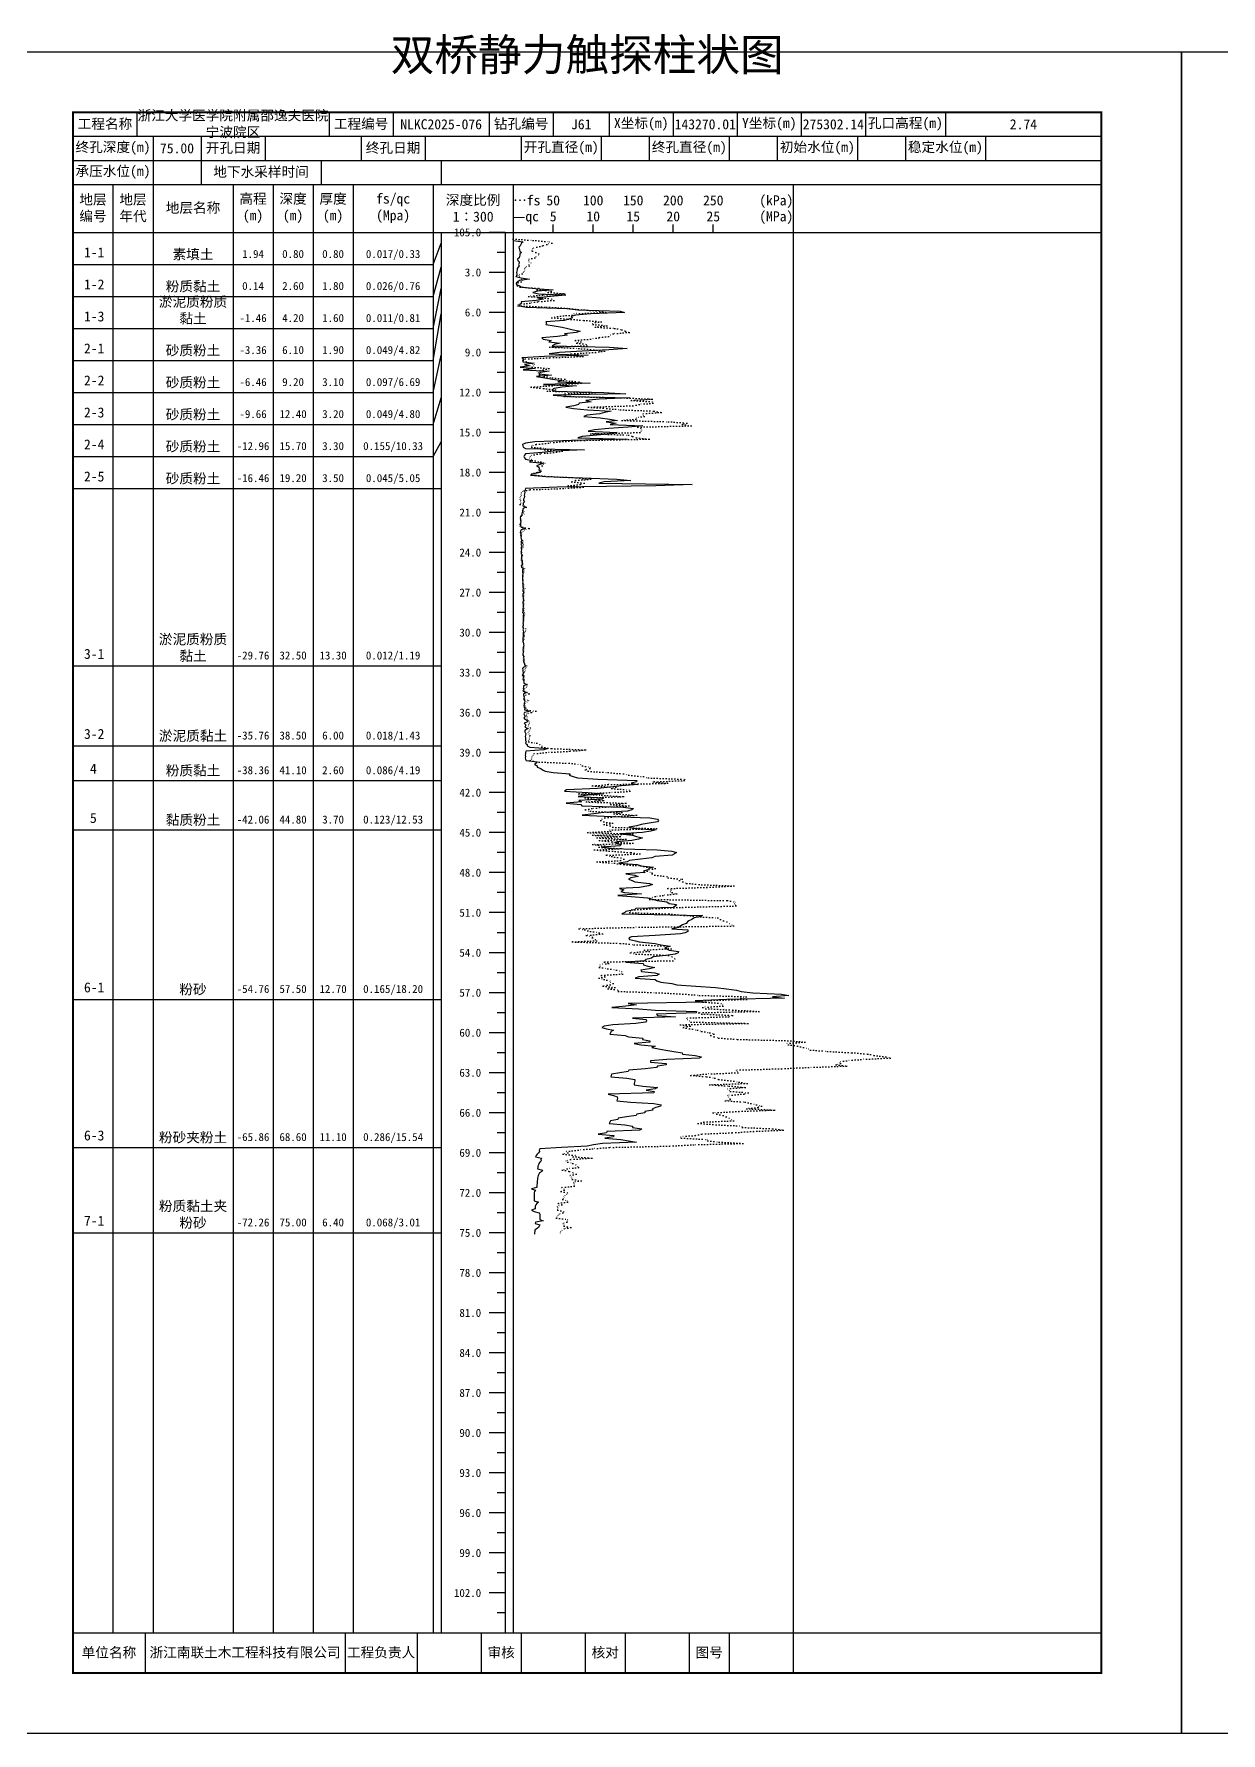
# Model space of a CAD drawing. Extents: x 297 to 65340, y 0 to 425.
# Drawn here: x 18127.3 to 18423.9, y 0 to 424.6 of the extents above; entities that cross this region are included whole.
import ezdxf
from ezdxf.enums import TextEntityAlignment as Align

# ---------------------------------------------------------------- set-up
doc = ezdxf.new("R2010")
doc.units = 0
doc.linetypes.add('DOT', pattern=[6.35, 0, -6.35])
doc.layers.add('FRAME', color=7, linetype='CONTINUOUS')
doc.layers.add('STRATUM', color=7, linetype='CONTINUOUS')
doc.styles.add('ST', font='')
doc.styles.get('ST').set_extended_font_data('SimSun')

msp = doc.modelspace()

# ---------------------------------------------------------------- linework, layer by layer
at = {"layer": 'FRAME', "color": 245, "linetype": 'Continuous'}
for points in [[(18117, 0), (18414, 0), (18414, 420), (18117, 420)], [(18414, 0), (18711, 0), (18711, 420), (18414, 420)]]:
    msp.add_lwpolyline(points, close=True, dxfattribs=at)
at = {"layer": 'FRAME', "linetype": 'Continuous', "const_width": 0.5}
msp.add_lwpolyline([(18137, 15), (18394, 15), (18394, 405), (18137, 405)], close=True, dxfattribs=at)
at = {"layer": 'FRAME', "color": 0, "linetype": 'Continuous'}
for points in [[(18153, 405), (18153, 399)], [(18201, 405), (18201, 399)], [(18217, 405), (18217, 399)], [(18241, 405), (18241, 399)], [(18257, 405), (18257, 399)], [(18271, 405), (18271, 399)], [(18287, 405), (18287, 399)], [(18303, 405), (18303, 399)], [(18319, 405), (18319, 399)], [(18335, 405), (18335, 399)], [(18355, 405), (18355, 399)], [(18394, 405), (18394, 399)], [(18137, 399), (18394, 399)], [(18157, 399), (18157, 393)], [(18169, 399), (18169, 393)], [(18185, 399), (18185, 393)], [(18209, 399), (18209, 393)], [(18225, 399), (18225, 393)], [(18249, 399), (18249, 393)], [(18269, 399), (18269, 393)], [(18281, 399), (18281, 393)], [(18301, 399), (18301, 393)], [(18313, 399), (18313, 393)], [(18333, 399), (18333, 393)], [(18345, 399), (18345, 393)], [(18365, 399), (18365, 393)], [(18394, 399), (18394, 393)], [(18137, 393), (18394, 393)], [(18157, 393), (18157, 387)], [(18169, 393), (18169, 387)], [(18199, 393), (18199, 387)], [(18229, 393), (18229, 387)], [(18137, 387), (18394, 387)], [(18147, 387), (18147, 25)], [(18157, 387), (18157, 25)], [(18177, 387), (18177, 25)], [(18187, 387), (18187, 25)], [(18197, 387), (18197, 25)], [(18207, 387), (18207, 25)], [(18227, 387), (18227, 25)], [(18247, 387), (18247, 25)], [(18317, 387), (18317, 25)], [(18137, 375), (18394, 375)], [(18229, 375), (18229, 25)], [(18245, 375), (18245, 25)], [(18257, 375), (18257, 377)], [(18267, 375), (18267, 377)], [(18277, 375), (18277, 377)], [(18287, 375), (18287, 377)], [(18297, 375), (18297, 377)], [(18137, 25), (18394, 25)], [(18155, 25), (18155, 15)], [(18205, 25), (18205, 15)], [(18223, 25), (18223, 15)], [(18239, 25), (18239, 15)], [(18249, 25), (18249, 15)], [(18265, 25), (18265, 15)], [(18275, 25), (18275, 15)], [(18291, 25), (18291, 15)], [(18301, 25), (18301, 15)], [(18317, 25), (18317, 15)]]:
    msp.add_lwpolyline(points, dxfattribs=at)
at = {"layer": 'STRATUM', "linetype": 'Continuous'}
for points in [[(18245, 375), (18241, 375)], [(18247, 374.33), (18247, 374), (18247, 373.67), (18247, 373.33), (18247, 373), (18249.52, 372.67), (18249.08, 372.33), (18248.9, 372), (18248.72, 371.67), (18248.4, 371.33), (18248.48, 371), (18248.56, 370.67), (18248.66, 370.33), (18249.08, 370), (18248.66, 369.67), (18248.7, 369.33), (18248.54, 369), (18248.46, 368.67), (18248.06, 368.33), (18248.16, 368), (18248.5, 367.67), (18248.46, 367.33), (18248.32, 367), (18248.52, 366.67), (18248.22, 366.33), (18247.96, 366), (18248.02, 365.67), (18247.88, 365.33), (18247.86, 365), (18247.92, 364.67), (18247.94, 364.33), (18247.7, 364), (18249, 363.67), (18251.1, 363.33), (18248.54, 363), (18248.14, 362.67), (18247.76, 362.33), (18247.82, 362), (18248.62, 361.67), (18249.14, 361.33), (18252.56, 361), (18256.98, 360.67), (18253.1, 360.33), (18251.9, 360), (18253.4, 359.67), (18260.16, 359.33), (18256.34, 359), (18253.1, 358.67), (18254.6, 358.33), (18252.76, 358), (18248.96, 357.67), (18249.06, 357.33), (18248.68, 357), (18248.48, 356.67), (18250.32, 356.33), (18260.44, 356), (18263.14, 355.67), (18273.74, 355.33), (18274.78, 355), (18266.4, 354.67), (18262.6, 354.33), (18261.46, 354), (18261.86, 353.67), (18260.88, 353.33), (18259.74, 353), (18255.18, 352.67), (18255.3, 352.33), (18255.12, 352), (18257.24, 351.67), (18259.26, 351.33), (18260.68, 351), (18262.02, 350.67), (18263.76, 350.33), (18262.76, 350), (18259.8, 349.67), (18260.48, 349.33), (18258.04, 349), (18254.14, 348.67), (18254.48, 348.33), (18256.5, 348), (18255.94, 347.67), (18258.72, 347.33), (18257.3, 347), (18256.78, 346.67), (18271.1, 346.33), (18275.46, 346), (18270.9, 345.67), (18264.2, 345.33), (18258.56, 345), (18256, 344.67), (18265.72, 344.33), (18254.84, 344), (18249.16, 343.67), (18249.72, 343.33), (18249.32, 343), (18249.38, 342.67), (18252.26, 342.33), (18249.84, 342), (18251.26, 341.67), (18248.78, 341.33), (18252.48, 341), (18249.46, 340.67), (18256, 340.33), (18253.86, 340), (18253.44, 339.67), (18256.54, 339.33), (18252.86, 339), (18254.94, 338.67), (18256.84, 338.33), (18259.08, 338), (18258.2, 337.67), (18266.24, 337.33), (18254.58, 337), (18262.86, 336.67), (18259.14, 336.33), (18257.28, 336), (18256.64, 335.67), (18257.42, 335.33), (18269.64, 335), (18275.14, 334.67), (18257.02, 334.33), (18261.1, 334), (18276.16, 333.67), (18268.48, 333.33), (18265.14, 333), (18266.5, 332.67), (18263.52, 332.33), (18263.36, 332), (18262.14, 331.67), (18260.12, 331.33), (18262.08, 331), (18265.54, 330.67), (18271.48, 330.33), (18269.82, 330), (18268.68, 329.67), (18265.4, 329.33), (18264.62, 329), (18268.76, 328.67), (18271.12, 328.33), (18273.04, 328), (18270.2, 327.67), (18272.74, 327.33), (18271.26, 327), (18279.4, 326.67), (18275.7, 326.33), (18270.88, 326), (18267.32, 325.67), (18265.76, 325.33), (18273, 325), (18271.68, 324.67), (18267.88, 324.33), (18264.28, 324), (18263.18, 323.67), (18275.52, 323.33), (18261.6, 323), (18252.38, 322.67), (18250.08, 322.33), (18249.36, 322), (18249.42, 321.67), (18249.5, 321.33), (18250.1, 321), (18264.8, 320.67), (18257.04, 320.33), (18254.28, 320), (18250.1, 319.67), (18249.84, 319.33), (18249.68, 319), (18249.8, 318.67), (18250.04, 318.33), (18251.7, 318), (18251.12, 317.67), (18254.56, 317.33), (18253.7, 317), (18252.86, 316.67), (18253.4, 316.33), (18253.5, 316), (18253.44, 315.67), (18253.64, 315.33), (18253.78, 315), (18252.04, 314.67), (18251.34, 314.33), (18255.12, 314), (18264.36, 313.67), (18272.94, 313.33), (18276.42, 313), (18269.72, 312.67), (18268.38, 312.33), (18291.7, 312), (18282.64, 311.67), (18258, 311.33), (18250.12, 311), (18250, 310.67), (18249.82, 310.33), (18249.9, 310), (18249.82, 309.67), (18249.74, 309.33), (18249.8, 309), (18249.74, 308.67), (18249.58, 308.33), (18249.58, 308), (18249.8, 307.67), (18249.5, 307.33), (18249.48, 307), (18249.4, 306.67), (18250.18, 306.33), (18249.5, 306), (18249.42, 305.67), (18249.32, 305.33), (18249.24, 305), (18249.16, 304.67), (18249.2, 304.33), (18248.86, 304), (18248.78, 303.67), (18248.84, 303.33), (18248.8, 303), (18248.9, 302.67), (18248.86, 302.33), (18248.84, 302), (18248.86, 301.67), (18248.98, 301.33), (18250.06, 301), (18248.98, 300.67), (18248.82, 300.33), (18248.74, 300), (18248.88, 299.67), (18248.86, 299.33), (18248.96, 299), (18248.9, 298.67), (18249.1, 298.33), (18249.16, 298), (18248.9, 297.67), (18249.44, 297.33), (18248.94, 297), (18249.24, 296.67), (18248.96, 296.33), (18248.98, 296), (18249.04, 295.67), (18248.96, 295.33), (18249.1, 295), (18249.02, 294.67), (18249.3, 294.33), (18249.12, 294), (18249.06, 293.67), (18249.04, 293.33), (18249.24, 293), (18249.22, 292.67), (18249.24, 292.33), (18249.24, 292), (18249.02, 291.67), (18249.08, 291.33), (18249.6, 291), (18249.34, 290.67), (18249.32, 290.33), (18249.36, 290), (18249.4, 289.67), (18249.34, 289.33), (18249.3, 289), (18249.3, 288.67), (18249.3, 288.33), (18249.36, 288), (18249.4, 287.67), (18249.36, 287.33), (18249.44, 287), (18249.42, 286.67), (18249.38, 286.33), (18249.48, 286), (18249.44, 285.67), (18249.42, 285.33), (18249.7, 285), (18249.4, 284.67), (18249.42, 284.33), (18249.42, 284), (18249.46, 283.67), (18249.48, 283.33), (18249.54, 283), (18249.44, 282.67), (18249.42, 282.33), (18249.48, 282), (18249.5, 281.67), (18249.48, 281.33), (18249.42, 281), (18249.42, 280.67), (18249.42, 280.33), (18249.32, 280), (18249.66, 279.67), (18249.5, 279.33), (18249.52, 279), (18249.48, 278.67), (18249.52, 278.33), (18249.46, 278), (18249.46, 277.67), (18249.42, 277.33), (18249.5, 277), (18249.48, 276.67), (18249.34, 276.33), (18249.54, 276), (18249.44, 275.67), (18249.54, 275.33), (18249.5, 275), (18249.5, 274.67), (18249.5, 274.33), (18249.46, 274), (18249.44, 273.67), (18249.44, 273.33), (18249.42, 273), (18249.42, 272.67), (18249.54, 272.33), (18249.54, 272), (18249.64, 271.67), (18249.52, 271.33), (18249.5, 271), (18249.42, 270.67), (18249.5, 270.33), (18249.46, 270), (18249.44, 269.67), (18249.44, 269.33), (18249.66, 269), (18249.62, 268.67), (18249.7, 268.33), (18249.64, 268), (18249.62, 267.67), (18249.72, 267.33), (18249.84, 267), (18250.26, 266.67), (18249.7, 266.33), (18249.34, 266), (18249.4, 265.67), (18249.44, 265.33), (18249.46, 265), (18249.52, 264.67), (18249.22, 264.33), (18249.7, 264), (18249.5, 263.67), (18249.38, 263.33), (18249.54, 263), (18249.68, 262.67), (18249.68, 262.33), (18250.5, 262), (18249.58, 261.67), (18249.6, 261.33), (18249.5, 261), (18249.58, 260.67), (18249.42, 260.33), (18250.52, 260), (18249.54, 259.67), (18249.54, 259.33), (18249.68, 259), (18249.72, 258.67), (18249.6, 258.33), (18249.8, 258), (18249.9, 257.67), (18249.72, 257.33), (18249.72, 257), (18249.64, 256.67), (18249.76, 256.33), (18249.88, 256), (18249.86, 255.67), (18251.3, 255.33), (18249.84, 255), (18249.7, 254.67), (18249.82, 254.33), (18250.02, 254), (18249.7, 253.67), (18249.9, 253.33), (18250.48, 253), (18250.54, 252.67), (18249.72, 252.33), (18250.04, 252), (18250.06, 251.67), (18249.92, 251.33), (18250.72, 251), (18250.12, 250.67), (18249.86, 250.33), (18249.96, 250), (18250.18, 249.67), (18250.06, 249.33), (18249.98, 249), (18250.06, 248.67), (18250.06, 248.33), (18250.04, 248), (18250.22, 247.67), (18250.04, 247.33), (18250.5, 247), (18250.46, 246.67), (18251.16, 246.33), (18255.7, 246), (18254.66, 245.67), (18250.14, 245.33), (18250.1, 245), (18250.1, 244.67), (18249.96, 244.33), (18250.04, 244), (18250, 243.67), (18250.06, 243.33), (18250.22, 243), (18253, 242.67), (18252.82, 242.33), (18252.36, 242), (18252.98, 241.67), (18253, 241.33), (18253.88, 241), (18254.34, 240.67), (18254.98, 240.33), (18256.98, 240), (18261.22, 239.67), (18260.96, 239.33), (18261.96, 239), (18263.04, 238.67), (18268.16, 238.33), (18277.92, 238), (18277.84, 237.67), (18276.48, 237.33), (18278.12, 237), (18274.08, 236.67), (18271.36, 236.33), (18268.06, 236), (18260.32, 235.67), (18259.86, 235.33), (18265.62, 235), (18269.58, 234.67), (18265.66, 234.33), (18263.26, 234), (18269.62, 233.67), (18269.26, 233.33), (18263.44, 233), (18264.08, 232.67), (18260.26, 232.33), (18263.94, 232), (18264.12, 231.67), (18274.5, 231.33), (18277.06, 231), (18276.66, 230.67), (18275.58, 230.33), (18269.68, 230), (18267.14, 229.67), (18264.22, 229.33), (18271.56, 229), (18281.14, 228.67), (18283.1, 228.33), (18283.3, 228), (18283.1, 227.67), (18280.96, 227.33), (18279, 227), (18277.9, 226.67), (18275.94, 226.33), (18277.58, 226), (18282.76, 225.67), (18281.42, 225.33), (18279.3, 225), (18273.7, 224.67), (18276.82, 224.33), (18277.8, 224), (18279.3, 223.67), (18278.3, 223.33), (18276.64, 223), (18272.94, 222.67), (18272.64, 222.33), (18273.94, 222), (18273.76, 221.67), (18269.16, 221.33), (18271.8, 221), (18282.96, 220.67), (18286.68, 220.33), (18287.8, 220), (18287.28, 219.67), (18286.7, 219.33), (18282.52, 219), (18281.68, 218.67), (18278.82, 218.33), (18276.06, 218), (18275.52, 217.67), (18273.44, 217.33), (18277.96, 217), (18278.98, 216.67), (18281.96, 216.33), (18280.98, 216), (18280.68, 215.67), (18279.6, 215.33), (18279.96, 215), (18275.18, 214.67), (18277.36, 214.33), (18278.22, 214), (18276.36, 213.67), (18275.8, 213.33), (18276.72, 213), (18277.36, 212.67), (18281.06, 212.33), (18281.78, 212), (18280.78, 211.67), (18278.56, 211.33), (18273.58, 211), (18274.62, 210.67), (18273.88, 210.33), (18274.84, 210), (18279.04, 209.67), (18273.12, 209.33), (18276.52, 209), (18280.54, 208.67), (18282.16, 208.33), (18282.98, 208), (18285.38, 207.67), (18286, 207.33), (18287.8, 207), (18287.52, 206.67), (18287.02, 206.33), (18277.66, 206), (18277.28, 205.67), (18275.14, 205.33), (18274.92, 205), (18274.18, 204.67), (18294.28, 204.33), (18293.44, 204), (18292.22, 203.67), (18291.64, 203.33), (18290.9, 203), (18290.56, 202.67), (18290.22, 202.33), (18289.3, 202), (18288.86, 201.67), (18288.32, 201.33), (18286.68, 201), (18290.68, 200.67), (18290.68, 200.33), (18289.94, 200), (18288.84, 199.67), (18282.52, 199.33), (18276.6, 199), (18275.92, 198.67), (18276.1, 198.33), (18277.56, 198), (18278.5, 197.67), (18282.46, 197.33), (18283.92, 197), (18286.26, 196.67), (18285.12, 196.33), (18285.34, 196), (18286, 195.67), (18288.28, 195.33), (18288.24, 195), (18287.48, 194.67), (18285.14, 194.33), (18281.94, 194), (18281.58, 193.67), (18280.12, 193.33), (18279.78, 193), (18275.12, 192.67), (18279.52, 192.33), (18279.58, 192), (18280.62, 191.67), (18282.42, 191.33), (18281.08, 191), (18278.88, 190.67), (18279.06, 190.33), (18282.36, 190), (18283.44, 189.67), (18282.9, 189.33), (18278.42, 189), (18277.48, 188.67), (18282.5, 188.33), (18282.9, 188), (18283.92, 187.67), (18286.68, 187.33), (18287.92, 187), (18292.68, 186.67), (18297.58, 186.33), (18300.34, 186), (18302.84, 185.67), (18303.94, 185.33), (18306.88, 185), (18314.08, 184.67), (18315.92, 184.33), (18311.8, 184), (18314.8, 183.67), (18300.4, 183.33), (18292.48, 183), (18294.98, 182.67), (18275.74, 182.33), (18277.82, 182), (18275.18, 181.67), (18271.66, 181.33), (18278.44, 181), (18282.44, 180.67), (18292.82, 180.33), (18292.7, 180), (18282.84, 179.67), (18283.08, 179.33), (18287.52, 179), (18276.84, 178.67), (18280.24, 178.33), (18280.28, 178), (18280.04, 177.67), (18277.66, 177.33), (18271.9, 177), (18269.7, 176.67), (18269.18, 176.33), (18270.34, 176), (18272.06, 175.67), (18271.52, 175.33), (18271.34, 175), (18271.14, 174.67), (18274.98, 174.33), (18275.84, 174), (18279.4, 173.67), (18279.28, 173.33), (18281.18, 173), (18281.18, 172.67), (18277.22, 172.33), (18278.9, 172), (18282.44, 171.67), (18281.68, 171.33), (18283.34, 171), (18285.18, 170.67), (18287.16, 170.33), (18289.22, 170), (18289.32, 169.67), (18292.44, 169.33), (18294.02, 169), (18293.52, 168.67), (18285.4, 168.33), (18281.34, 168), (18281.3, 167.67), (18285.24, 167.33), (18285.24, 167), (18283.1, 166.67), (18282.8, 166.33), (18280.02, 166), (18275.88, 165.67), (18275.72, 165.33), (18273.68, 165), (18271.56, 164.67), (18271.52, 164.33), (18271.4, 164), (18275.42, 163.67), (18277.42, 163.33), (18277.36, 163), (18277.32, 162.67), (18277.24, 162.33), (18277.22, 162), (18279.4, 161.67), (18283.04, 161.33), (18282.46, 161), (18280.24, 160.67), (18282.26, 160.33), (18282.16, 160), (18270.74, 159.67), (18272.06, 159.33), (18273, 159), (18273.08, 158.67), (18272.98, 158.33), (18272.88, 158), (18276.32, 157.67), (18282.12, 157.33), (18283.94, 157), (18283.84, 156.67), (18282.68, 156.33), (18281.84, 156), (18281.92, 155.67), (18279.92, 155.33), (18279.9, 155), (18277.92, 154.67), (18277.74, 154.33), (18275.34, 154), (18273.22, 153.67), (18273.16, 153.33), (18271.28, 153), (18271.16, 152.67), (18271, 152.33), (18274.88, 152), (18276.84, 151.67), (18276.82, 151.33), (18279.14, 151), (18278.64, 150.67), (18270.44, 150.33), (18270.3, 150), (18268.22, 149.67), (18272.14, 149.33), (18272.1, 149), (18269.94, 148.67), (18273.94, 148.33), (18275.84, 148), (18277.8, 147.67), (18269.36, 147.33), (18267.04, 147), (18265.48, 146.67), (18259.06, 146.33), (18253.62, 146), (18253.52, 145.67), (18253.54, 145.33), (18253.32, 145), (18252.96, 144.67), (18252.76, 144.33), (18252.54, 144), (18254.1, 143.67), (18253.9, 143.33), (18253.96, 143), (18253.64, 142.67), (18253.44, 142.33), (18253.3, 142), (18253.2, 141.67), (18253.12, 141.33), (18253.06, 141), (18254.3, 140.67), (18254.14, 140.33), (18253.54, 140), (18253.38, 139.67), (18253.26, 139.33), (18253.16, 139), (18253.1, 138.67), (18253.06, 138.33), (18253.02, 138), (18253, 137.67), (18252.96, 137.33), (18252.94, 137), (18252.94, 136.67), (18252.92, 136.33), (18251.56, 136), (18252.58, 135.67), (18252.3, 135.33), (18252.26, 135), (18252.26, 134.67), (18252.26, 134.33), (18252.26, 134), (18252.26, 133.67), (18252.26, 133.33), (18252.26, 133), (18253.34, 132.67), (18252.88, 132.33), (18252.62, 132), (18252.52, 131.67), (18252.48, 131.33), (18252.46, 131), (18251.54, 130.67), (18252.24, 130.33), (18253.48, 130), (18253.7, 129.67), (18253.66, 129.33), (18253.64, 129), (18253.62, 128.67), (18253.62, 128.33), (18254.48, 128), (18252.6, 127.67), (18252.46, 127.33), (18253.68, 127), (18253.48, 126.67), (18253.36, 126.33), (18252.82, 126), (18252.42, 125.67), (18252.4, 125.33), (18252.36, 125), (18252.36, 124.67)], [(18227, 367), (18229, 372.33)], [(18245, 370), (18243, 370)], [(18137, 367), (18147, 367)], [(18147, 367), (18157, 367)], [(18157, 367), (18177, 367)], [(18177, 367), (18187, 367)], [(18187, 367), (18197, 367)], [(18197, 367), (18207, 367)], [(18207, 367), (18227, 367)], [(18227, 359), (18229, 366.33)], [(18227, 351), (18229, 361)], [(18245, 365), (18241, 365)], [(18137, 359), (18147, 359)], [(18147, 359), (18157, 359)], [(18157, 359), (18177, 359)], [(18177, 359), (18187, 359)], [(18187, 359), (18197, 359)], [(18197, 359), (18207, 359)], [(18207, 359), (18227, 359)], [(18245, 360), (18243, 360)], [(18227, 343), (18229, 354.67)], [(18245, 355), (18241, 355)], [(18137, 351), (18147, 351)], [(18147, 351), (18157, 351)], [(18157, 351), (18177, 351)], [(18177, 351), (18187, 351)], [(18187, 351), (18197, 351)], [(18197, 351), (18207, 351)], [(18207, 351), (18227, 351)], [(18245, 350), (18243, 350)], [(18227, 335), (18229, 344.33)], [(18245, 345), (18241, 345)], [(18137, 343), (18147, 343)], [(18147, 343), (18157, 343)], [(18157, 343), (18177, 343)], [(18177, 343), (18187, 343)], [(18187, 343), (18197, 343)], [(18197, 343), (18207, 343)], [(18207, 343), (18227, 343)], [(18245, 340), (18243, 340)], [(18137, 335), (18147, 335)], [(18147, 335), (18157, 335)], [(18157, 335), (18177, 335)], [(18177, 335), (18187, 335)], [(18187, 335), (18197, 335)], [(18197, 335), (18207, 335)], [(18207, 335), (18227, 335)], [(18227, 327), (18229, 333.67)], [(18245, 335), (18241, 335)], [(18137, 327), (18147, 327)], [(18147, 327), (18157, 327)], [(18157, 327), (18177, 327)], [(18177, 327), (18187, 327)], [(18187, 327), (18197, 327)], [(18197, 327), (18207, 327)], [(18207, 327), (18227, 327)], [(18245, 330), (18243, 330)], [(18245, 325), (18241, 325)], [(18137, 319), (18147, 319)], [(18147, 319), (18157, 319)], [(18157, 319), (18177, 319)], [(18177, 319), (18187, 319)], [(18187, 319), (18197, 319)], [(18197, 319), (18207, 319)], [(18207, 319), (18227, 319)], [(18227, 319), (18229, 322.67)], [(18245, 320), (18243, 320)], [(18245, 315), (18241, 315)], [(18137, 311), (18147, 311)], [(18147, 311), (18157, 311)], [(18157, 311), (18177, 311)], [(18177, 311), (18187, 311)], [(18187, 311), (18197, 311)], [(18197, 311), (18207, 311)], [(18207, 311), (18227, 311)], [(18227, 311), (18229, 311)], [(18245, 310), (18243, 310)], [(18245, 305), (18241, 305)], [(18245, 300), (18243, 300)], [(18245, 295), (18241, 295)], [(18245, 290), (18243, 290)], [(18245, 285), (18241, 285)], [(18245, 280), (18243, 280)], [(18245, 275), (18241, 275)], [(18245, 270), (18243, 270)], [(18137, 266.67), (18147, 266.67)], [(18147, 266.67), (18157, 266.67)], [(18157, 266.67), (18177, 266.67)], [(18177, 266.67), (18187, 266.67)], [(18187, 266.67), (18197, 266.67)], [(18197, 266.67), (18207, 266.67)], [(18207, 266.67), (18227, 266.67)], [(18227, 266.67), (18229, 266.67)], [(18245, 265), (18241, 265)], [(18245, 260), (18243, 260)], [(18245, 255), (18241, 255)], [(18137, 246.67), (18147, 246.67)], [(18147, 246.67), (18157, 246.67)], [(18157, 246.67), (18177, 246.67)], [(18177, 246.67), (18187, 246.67)], [(18187, 246.67), (18197, 246.67)], [(18197, 246.67), (18207, 246.67)], [(18207, 246.67), (18227, 246.67)], [(18227, 246.67), (18229, 246.67)], [(18245, 250), (18243, 250)], [(18245, 245), (18241, 245)], [(18137, 238), (18147, 238)], [(18147, 238), (18157, 238)], [(18157, 238), (18177, 238)], [(18177, 238), (18187, 238)], [(18187, 238), (18197, 238)], [(18197, 238), (18207, 238)], [(18207, 238), (18227, 238)], [(18227, 238), (18229, 238)], [(18245, 240), (18243, 240)], [(18245, 235), (18241, 235)], [(18245, 230), (18243, 230)], [(18137, 225.67), (18147, 225.67)], [(18147, 225.67), (18157, 225.67)], [(18157, 225.67), (18177, 225.67)], [(18177, 225.67), (18187, 225.67)], [(18187, 225.67), (18197, 225.67)], [(18197, 225.67), (18207, 225.67)], [(18207, 225.67), (18227, 225.67)], [(18227, 225.67), (18229, 225.67)], [(18245, 225), (18241, 225)], [(18245, 220), (18243, 220)], [(18245, 215), (18241, 215)], [(18245, 210), (18243, 210)], [(18245, 205), (18241, 205)], [(18245, 200), (18243, 200)], [(18245, 195), (18241, 195)], [(18245, 190), (18243, 190)], [(18137, 183.33), (18147, 183.33)], [(18147, 183.33), (18157, 183.33)], [(18157, 183.33), (18177, 183.33)], [(18177, 183.33), (18187, 183.33)], [(18187, 183.33), (18197, 183.33)], [(18197, 183.33), (18207, 183.33)], [(18207, 183.33), (18227, 183.33)], [(18227, 183.33), (18229, 183.33)], [(18245, 185), (18241, 185)], [(18245, 180), (18243, 180)], [(18245, 175), (18241, 175)], [(18245, 170), (18243, 170)], [(18245, 165), (18241, 165)], [(18245, 160), (18243, 160)], [(18245, 155), (18241, 155)], [(18245, 150), (18243, 150)], [(18137, 146.33), (18147, 146.33)], [(18147, 146.33), (18157, 146.33)], [(18157, 146.33), (18177, 146.33)], [(18177, 146.33), (18187, 146.33)], [(18187, 146.33), (18197, 146.33)], [(18197, 146.33), (18207, 146.33)], [(18207, 146.33), (18227, 146.33)], [(18227, 146.33), (18229, 146.33)], [(18245, 145), (18241, 145)], [(18245, 140), (18243, 140)], [(18245, 135), (18241, 135)], [(18245, 130), (18243, 130)], [(18137, 125), (18147, 125)], [(18147, 125), (18157, 125)], [(18157, 125), (18177, 125)], [(18177, 125), (18187, 125)], [(18187, 125), (18197, 125)], [(18197, 125), (18207, 125)], [(18207, 125), (18227, 125)], [(18227, 125), (18229, 125)], [(18245, 125), (18241, 125)], [(18245, 120), (18243, 120)], [(18245, 115), (18241, 115)], [(18245, 110), (18243, 110)], [(18245, 105), (18241, 105)], [(18245, 100), (18243, 100)], [(18245, 95), (18241, 95)], [(18245, 90), (18243, 90)], [(18245, 85), (18241, 85)], [(18245, 80), (18243, 80)], [(18245, 75), (18241, 75)], [(18245, 70), (18243, 70)], [(18245, 65), (18241, 65)], [(18245, 60), (18243, 60)], [(18245, 55), (18241, 55)], [(18245, 50), (18243, 50)], [(18245, 45), (18241, 45)], [(18245, 40), (18243, 40)], [(18245, 35), (18241, 35)], [(18245, 30), (18243, 30)]]:
    msp.add_lwpolyline(points, dxfattribs=at)
at = {"layer": 'STRATUM', "linetype": 'DOT', "ltscale": 0.1}
msp.add_lwpolyline([(18247, 374.33), (18247, 374), (18247, 373.67), (18247, 373.33), (18251.96, 373), (18255.98, 372.67), (18256.62, 372.33), (18255.4, 372), (18254.34, 371.67), (18252.88, 371.33), (18251.86, 371), (18251.66, 370.67), (18251.86, 370.33), (18252.64, 370), (18253.4, 369.67), (18253.3, 369.33), (18252.72, 369), (18252.4, 368.67), (18250.9, 368.33), (18250.8, 368), (18250.94, 367.67), (18251.46, 367.33), (18250.92, 367), (18251, 366.67), (18250.06, 366.33), (18249.82, 366), (18249.84, 365.67), (18249.68, 365.33), (18249.52, 365), (18249.28, 364.67), (18248.44, 364.33), (18248.5, 364), (18248.96, 363.67), (18248.98, 363.33), (18249.36, 363), (18248.96, 362.67), (18248.2, 362.33), (18247.78, 362), (18248.04, 361.67), (18248.72, 361.33), (18253.52, 361), (18252.98, 360.67), (18256.52, 360.33), (18255.78, 360), (18259.86, 359.67), (18254.34, 359.33), (18250.9, 359), (18254.28, 358.67), (18256.7, 358.33), (18257.12, 358), (18253.06, 357.67), (18251.18, 357.33), (18248.26, 357), (18248.24, 356.67), (18255.34, 356.33), (18261.08, 356), (18264.04, 355.67), (18268.56, 355.33), (18270.18, 355), (18262.26, 354.67), (18261.74, 354.33), (18258.06, 354), (18256.7, 353.67), (18260.76, 353.33), (18264.7, 353), (18269.02, 352.67), (18266.8, 352.33), (18266.96, 352), (18270.4, 351.67), (18267.54, 351.33), (18272.38, 351), (18274.12, 350.67), (18275.04, 350.33), (18275.98, 350), (18271.98, 349.67), (18271.32, 349.33), (18270.8, 349), (18268.44, 348.67), (18266.28, 348.33), (18262.58, 348), (18263.9, 347.67), (18262.92, 347.33), (18265.28, 347), (18265.4, 346.67), (18256.18, 346.33), (18263.38, 346), (18267.18, 345.67), (18269.82, 345.33), (18267.54, 345), (18261.22, 344.67), (18261.82, 344.33), (18264.44, 344), (18256.04, 343.67), (18250.04, 343.33), (18249.52, 343), (18250.24, 342.67), (18251.02, 342.33), (18252.28, 342), (18252.14, 341.67), (18251.74, 341.33), (18255.94, 341), (18254.48, 340.67), (18253.52, 340.33), (18253.3, 340), (18253.12, 339.67), (18253.56, 339.33), (18254.74, 339), (18256.84, 338.67), (18259.92, 338.33), (18258.84, 338), (18263.48, 337.67), (18263.92, 337.33), (18259.5, 337), (18256.74, 336.67), (18251.46, 336.33), (18254.62, 336), (18257.6, 335.67), (18255.54, 335.33), (18267.48, 335), (18259.76, 334.67), (18260.16, 334.33), (18259.84, 334), (18274.04, 333.67), (18281.76, 333.33), (18276.54, 333), (18281.74, 332.67), (18281.92, 332.33), (18278.46, 332), (18276.88, 331.67), (18265.8, 331.33), (18270.4, 331), (18273.8, 330.67), (18282.26, 330.33), (18284, 330), (18279.3, 329.67), (18279.52, 329.33), (18279.74, 329), (18277.9, 328.67), (18277.66, 328.33), (18274.22, 328), (18285.8, 327.67), (18290.4, 327.33), (18289.32, 327), (18291.48, 326.67), (18278.12, 326.33), (18278.94, 326), (18279.08, 325.67), (18278.96, 325.33), (18278.62, 325), (18266.44, 324.67), (18275.82, 324.33), (18276.92, 324), (18277.82, 323.67), (18280.96, 323.33), (18263.84, 323), (18258.64, 322.67), (18255.8, 322.33), (18252.68, 322), (18251.6, 321.67), (18251.64, 321.33), (18255.16, 321), (18254.94, 320.67), (18259.28, 320.33), (18257.08, 320), (18253.72, 319.67), (18251.54, 319.33), (18251.26, 319), (18251.08, 318.67), (18251.58, 318.33), (18251.74, 318), (18253.88, 317.67), (18255, 317.33), (18254.52, 317), (18254.22, 316.67), (18253.24, 316.33), (18253.5, 316), (18253.82, 315.67), (18253.94, 315.33), (18252.94, 315), (18251.66, 314.67), (18252.66, 314.33), (18255.86, 314), (18262.94, 313.67), (18266.32, 313.33), (18262.54, 313), (18261.68, 312.67), (18264.76, 312.33), (18263.72, 312), (18260.7, 311.67), (18264.48, 311.33), (18259.5, 311), (18251.04, 310.67), (18249.44, 310.33), (18249.04, 310), (18248.92, 309.67), (18249.06, 309.33), (18248.92, 309), (18248.72, 308.67), (18248.66, 308.33), (18248.82, 308), (18248.88, 307.67), (18248.82, 307.33), (18248.76, 307), (18249.76, 306.67), (18250.24, 306.33), (18249.46, 306), (18249.24, 305.67), (18249.76, 305.33), (18249.5, 305), (18249.76, 304.67), (18249.34, 304.33), (18249, 304), (18248.9, 303.67), (18248.78, 303.33), (18248.9, 303), (18248.82, 302.67), (18248.76, 302.33), (18248.62, 302), (18248.7, 301.67), (18249.3, 301.33), (18250.96, 301), (18249.82, 300.67), (18249.52, 300.33), (18249.04, 300), (18249.14, 299.67), (18248.98, 299.33), (18248.96, 299), (18248.9, 298.67), (18248.98, 298.33), (18249.46, 298), (18249.3, 297.67), (18249.3, 297.33), (18249.54, 297), (18249.52, 296.67), (18249.44, 296.33), (18249.22, 296), (18249.04, 295.67), (18248.92, 295.33), (18248.94, 295), (18249, 294.67), (18249.06, 294.33), (18249.12, 294), (18249, 293.67), (18248.98, 293.33), (18248.98, 293), (18249.04, 292.67), (18249.36, 292.33), (18249.34, 292), (18249.3, 291.67), (18249.4, 291.33), (18249.86, 291), (18249.68, 290.67), (18249.6, 290.33), (18249.58, 290), (18249.5, 289.67), (18249.42, 289.33), (18249.38, 289), (18249.36, 288.67), (18249.4, 288.33), (18249.42, 288), (18249.42, 287.67), (18249.5, 287.33), (18249.6, 287), (18249.58, 286.67), (18249.6, 286.33), (18249.94, 286), (18249.74, 285.67), (18249.62, 285.33), (18249.62, 285), (18249.56, 284.67), (18249.6, 284.33), (18249.6, 284), (18249.58, 283.67), (18249.58, 283.33), (18249.66, 283), (18249.62, 282.67), (18249.54, 282.33), (18249.54, 282), (18249.62, 281.67), (18249.62, 281.33), (18249.66, 281), (18249.72, 280.67), (18249.6, 280.33), (18249.74, 280), (18249.84, 279.67), (18249.74, 279.33), (18249.66, 279), (18249.64, 278.67), (18249.58, 278.33), (18249.54, 278), (18249.58, 277.67), (18249.46, 277.33), (18249.5, 277), (18249.42, 276.67), (18249.48, 276.33), (18250.06, 276), (18250.1, 275.67), (18250.08, 275.33), (18249.88, 275), (18249.76, 274.67), (18249.74, 274.33), (18249.76, 274), (18249.66, 273.67), (18249.7, 273.33), (18249.46, 273), (18249.46, 272.67), (18249.58, 272.33), (18249.62, 272), (18249.66, 271.67), (18249.58, 271.33), (18249.54, 271), (18249.54, 270.67), (18249.56, 270.33), (18249.5, 270), (18249.54, 269.67), (18249.52, 269.33), (18249.58, 269), (18249.52, 268.67), (18249.58, 268.33), (18249.46, 268), (18249.74, 267.67), (18249.82, 267.33), (18249.86, 267), (18250.44, 266.67), (18250.2, 266.33), (18250.06, 266), (18249.96, 265.67), (18249.84, 265.33), (18249.84, 265), (18249.5, 264.67), (18249.7, 264.33), (18249.66, 264), (18249.66, 263.67), (18249.72, 263.33), (18249.76, 263), (18249.7, 262.67), (18249.76, 262.33), (18250.22, 262), (18250.42, 261.67), (18250.32, 261.33), (18249.84, 261), (18249.72, 260.67), (18249.82, 260.33), (18250.02, 260), (18250.96, 259.67), (18250.02, 259.33), (18249.78, 259), (18249.7, 258.67), (18249.84, 258.33), (18250.94, 258), (18250.46, 257.67), (18250, 257.33), (18249.78, 257), (18249.96, 256.67), (18250.08, 256.33), (18250.16, 256), (18250.52, 255.67), (18252.66, 255.33), (18251.5, 255), (18250.32, 254.67), (18250.28, 254.33), (18250.42, 254), (18250.44, 253.67), (18250.46, 253.33), (18250.86, 253), (18250.96, 252.67), (18251.08, 252.33), (18250.86, 252), (18250.74, 251.67), (18251.26, 251.33), (18251.32, 251), (18251.1, 250.67), (18251.02, 250.33), (18250.66, 250), (18250.92, 249.67), (18251.14, 249.33), (18251.12, 249), (18251.02, 248.67), (18251.04, 248.33), (18250.86, 248), (18250.9, 247.67), (18252.88, 247.33), (18253.62, 247), (18254.16, 246.67), (18254.18, 246.33), (18256.7, 246), (18265.06, 245.67), (18261.1, 245.33), (18255.26, 245), (18252.14, 244.67), (18251.96, 244.33), (18251.72, 244), (18251.6, 243.67), (18251.54, 243.33), (18251.28, 243), (18252.76, 242.67), (18260.98, 242.33), (18263.84, 242), (18264.34, 241.67), (18266.24, 241.33), (18266.12, 241), (18265.08, 240.67), (18265.74, 240.33), (18270.76, 240), (18274.6, 239.67), (18275.92, 239.33), (18279.58, 239), (18280.8, 238.67), (18289.9, 238.33), (18289.76, 238), (18282.08, 237.67), (18285.56, 237.33), (18270.68, 237), (18266.86, 236.67), (18272.66, 236.33), (18271.66, 236), (18275.96, 235.67), (18276.14, 235.33), (18271.04, 235), (18263.38, 234.67), (18269.14, 234.33), (18274.58, 234), (18265, 233.67), (18267.02, 233.33), (18269.58, 233), (18265.34, 232.67), (18275.12, 232.33), (18271.38, 232), (18275.94, 231.67), (18269.3, 231.33), (18266.64, 231), (18265.08, 230.67), (18266.28, 230.33), (18274.16, 230), (18272.26, 229.67), (18277.82, 229.33), (18272.2, 229), (18269.94, 228.67), (18269.18, 228.33), (18268.92, 228), (18269.66, 227.67), (18271.84, 227.33), (18269.72, 227), (18271.22, 226.67), (18271.9, 226.33), (18282.84, 226), (18271.08, 225.67), (18271.36, 225.33), (18265.62, 225), (18276.94, 224.67), (18266.88, 224.33), (18273.7, 224), (18268.02, 223.67), (18275.14, 223.33), (18268.6, 223), (18271.78, 222.67), (18276.94, 222.33), (18266.9, 222), (18269.82, 221.67), (18268.5, 221.33), (18273.94, 221), (18267.36, 220.67), (18271.78, 220.33), (18276.52, 220), (18278.62, 219.67), (18270.32, 219.33), (18271.62, 219), (18274.06, 218.67), (18274.68, 218.33), (18273.84, 218), (18268, 217.67), (18272.32, 217.33), (18274.76, 217), (18278.9, 216.67), (18280.36, 216.33), (18282.52, 216), (18280.74, 215.67), (18280.46, 215.33), (18281.64, 215), (18281.72, 214.67), (18282.4, 214.33), (18285.44, 214), (18285.76, 213.67), (18289.24, 213.33), (18288.58, 213), (18289.38, 212.67), (18290.38, 212.33), (18293.44, 212), (18302.12, 211.67), (18295.36, 211.33), (18285.62, 211), (18286.42, 210.67), (18286.3, 210.33), (18286.72, 210), (18287.8, 209.67), (18284.42, 209.33), (18282.52, 209), (18281.1, 208.67), (18281.12, 208.33), (18300.58, 208), (18302.48, 207.67), (18302.2, 207.33), (18302.5, 207), (18302.66, 206.67), (18289.34, 206.33), (18281.84, 206), (18276.6, 205.67), (18276.42, 205.33), (18276.14, 205), (18285.94, 204.67), (18289.82, 204.33), (18293.12, 204), (18298.1, 203.67), (18298.84, 203.33), (18299.56, 203), (18300.44, 202.67), (18301.02, 202.33), (18301.62, 202), (18302.02, 201.67), (18277.08, 201.33), (18263.5, 201), (18264.9, 200.67), (18266.34, 200.33), (18268.5, 200), (18269.3, 199.67), (18265.34, 199.33), (18266.74, 199), (18266.82, 198.67), (18267.5, 198.33), (18267.82, 198), (18261.8, 197.67), (18273.8, 197.33), (18277.26, 197), (18284.74, 196.67), (18285.1, 196.33), (18286.48, 196), (18279.78, 195.67), (18280.96, 195.33), (18276.34, 195), (18277.76, 194.67), (18285.8, 194.33), (18286.72, 194), (18287.34, 193.67), (18287.5, 193.33), (18286.86, 193), (18269.84, 192.67), (18270.84, 192.33), (18268.66, 192), (18268.64, 191.67), (18268.58, 191.33), (18270.68, 191), (18272.82, 190.67), (18274.08, 190.33), (18274.08, 190), (18274.32, 189.67), (18269.04, 189.33), (18269.9, 189), (18268.46, 188.67), (18269.72, 188.33), (18271.16, 188), (18271.32, 187.67), (18271.96, 187.33), (18271.2, 187), (18269.5, 186.67), (18272.4, 186.33), (18270.76, 186), (18273.2, 185.67), (18273.32, 185.33), (18282.76, 185), (18289.42, 184.67), (18293.58, 184.33), (18305.26, 184), (18303.9, 183.67), (18305.32, 183.33), (18293.16, 183), (18294.48, 182.67), (18298.98, 182.33), (18299.34, 182), (18299.4, 181.67), (18294.4, 181.33), (18295.12, 181), (18301.92, 180.67), (18308.42, 180.33), (18293.42, 180), (18294.1, 179.67), (18301.78, 179.33), (18300.84, 179), (18290.32, 178.67), (18290.56, 178.33), (18290.94, 178), (18291.46, 177.67), (18305.64, 177.33), (18288.8, 177), (18291.2, 176.67), (18289.52, 176.33), (18291.08, 176), (18293.02, 175.67), (18294.14, 175.33), (18296.1, 175), (18297.14, 174.67), (18296.36, 174.33), (18297.26, 174), (18298.42, 173.67), (18303.14, 173.33), (18315.64, 173), (18319.9, 172.67), (18315.34, 172.33), (18315.76, 172), (18318.06, 171.67), (18319.52, 171.33), (18320.78, 171), (18321.28, 170.67), (18325.54, 170.33), (18331.68, 170), (18335.58, 169.67), (18337.2, 169.33), (18340.14, 169), (18341.18, 168.67), (18333.9, 168.33), (18330.26, 168), (18328.66, 167.67), (18328.78, 167.33), (18327.74, 167), (18330.28, 166.67), (18320.82, 166.33), (18314.02, 166), (18302.7, 165.67), (18302.94, 165.33), (18303.14, 165), (18295.24, 164.67), (18291.38, 164.33), (18295.4, 164), (18297.42, 163.67), (18298.42, 163.33), (18301.42, 163), (18303.44, 162.67), (18305.48, 162.33), (18296.18, 162), (18300.98, 161.67), (18304.98, 161.33), (18300.54, 161), (18300.96, 160.67), (18301.32, 160.33), (18305.7, 160), (18304.66, 159.67), (18300.58, 159.33), (18300.84, 159), (18301.1, 158.67), (18301.18, 158.33), (18300.06, 158), (18304.98, 157.67), (18306.42, 157.33), (18307.76, 157), (18309.04, 156.67), (18308.12, 156.33), (18305.36, 156), (18312.28, 155.67), (18303.36, 155.33), (18297, 155), (18297.92, 154.67), (18299.46, 154.33), (18300.26, 154), (18300.94, 153.67), (18301.44, 153.33), (18302.06, 153), (18294.68, 152.67), (18293.24, 152.33), (18297.7, 152), (18304.1, 151.67), (18304.32, 151.33), (18311.9, 151), (18314.46, 150.67), (18307.02, 150.33), (18301.64, 150), (18294.06, 149.67), (18292.44, 149.33), (18288.82, 149), (18289.1, 148.67), (18295.42, 148.33), (18295.68, 148), (18298.48, 147.67), (18304.4, 147.33), (18292.1, 147), (18286.04, 146.67), (18271, 146.33), (18266.86, 146), (18263.24, 145.67), (18260.22, 145.33), (18260.62, 145), (18259.52, 144.67), (18262.6, 144.33), (18261.98, 144), (18266.64, 143.67), (18261.32, 143.33), (18260.18, 143), (18260.68, 142.67), (18261.94, 142.33), (18262.66, 142), (18263.04, 141.67), (18263.34, 141.33), (18260.46, 141), (18259.32, 140.67), (18261.1, 140.33), (18262.1, 140), (18262.74, 139.67), (18261.16, 139.33), (18261.48, 139), (18261.68, 138.67), (18261.84, 138.33), (18263.98, 138), (18262.1, 137.67), (18262.16, 137.33), (18262.22, 137), (18262.26, 136.67), (18259.02, 136.33), (18259.66, 136), (18259.7, 135.67), (18259, 135.33), (18260.64, 135), (18260.38, 134.67), (18259.94, 134.33), (18259.7, 134), (18259.5, 133.67), (18259.38, 133.33), (18260.5, 133), (18260.56, 132.67), (18258.3, 132.33), (18259.18, 132), (18258.02, 131.67), (18258.04, 131.33), (18258.1, 131), (18258.16, 130.67), (18259.74, 130.33), (18259.44, 130), (18258.48, 129.67), (18258.18, 129.33), (18257.92, 129), (18257.84, 128.67), (18260.64, 128.33), (18260.52, 128), (18260.42, 127.67), (18259.44, 127.33), (18259.62, 127), (18259.76, 126.67), (18261.4, 126.33), (18259.72, 126), (18259.2, 125.67), (18258.92, 125.33), (18258.7, 125), (18258.7, 124.67)], dxfattribs=at)

# ---------------------------------------------------------------- texts
at = {"layer": 'FRAME', "style": 'ST'}
msp.add_text('双桥静力触探柱状图', height=8, dxfattribs=at).set_placement((18265.5, 413), align=Align.BOTTOM_CENTER)
for s, p in [('…fs', (18247, 383)), ('—qc', (18247, 379))]:
    msp.add_text(s, height=2.5, dxfattribs=at).set_placement(p, align=Align.MIDDLE_LEFT)
for s, p in [('50', (18257, 383)), ('100', (18267, 383)), ('150', (18277, 383)), ('200', (18287, 383)), ('250', (18297, 383)), ('5', (18257, 379)), ('10', (18267, 379)), ('15', (18277, 379)), ('20', (18287, 379)), ('25', (18297, 379))]:
    msp.add_text(s, height=2.5, dxfattribs=at).set_placement(p, align=Align.MIDDLE_CENTER)
for s, p in [('(kPa)', (18317, 383)), ('(MPa)', (18317, 379))]:
    msp.add_text(s, height=2.5, dxfattribs=at).set_placement(p, align=Align.MIDDLE_RIGHT)
at = {"layer": 'FRAME', "char_height": 2.5, "attachment_point": 5, "style": 'ST'}
for s, insert, width in [('工程名称', (18145, 402), 16), ('浙江大学医学院附属邵逸夫医院宁波院区', (18177, 402), 48), ('工程编号', (18209, 402), 16), ('钻孔编号', (18249, 402), 16), ('X坐标(m)', (18279, 402), 16), ('Y坐标(m)', (18311, 402), 16), ('孔口高程(m)', (18345, 402), 20), ('NLKC2025-076', (18229, 402), 24), ('J61', (18264, 402), 14), ('143270.01', (18295, 402), 16), ('275302.14', (18327, 402), 16), ('2.74', (18374.5, 402), 39), ('终孔深度(m)', (18147, 396), 20), ('75.00', (18163, 396), 12), ('开孔日期', (18177, 396), 16), ('终孔日期', (18217, 396), 16), ('开孔直径(m)', (18259, 396), 20), ('终孔直径(m)', (18291, 396), 20), ('初始水位(m)', (18323, 396), 20), ('稳定水位(m)', (18355, 396), 20), ('承压水位(m)', (18147, 390), 20), ('地下水采样时间', (18184, 390), 30), ('地层编号', (18142, 381), 10), ('地层年代', (18152, 381), 10), ('地层名称', (18167, 381), 20), ('高程\\P(m)', (18182, 381), 10), ('深度\\P(m)', (18192, 381), 10), ('厚度\\P(m)', (18202, 381), 10), ('fs/qc\\P(Mpa)', (18217, 381), 20), ('深度比例\\P1∶300', (18237, 381), 20), ('单位名称', (18146, 20), 18), ('浙江南联土木工程科技有限公司', (18180, 20), 50), ('工程负责人', (18214, 20), 18), ('审核', (18244, 20), 10), ('核对', (18270, 20), 10), ('图号', (18296, 20), 10)]:
    msp.add_mtext(s, dxfattribs=dict(at, insert=insert, width=width))
at = {"layer": 'STRATUM', "style": 'ST'}
for s, p in [('105.0', (18239, 375)), ('3.0', (18239, 365)), ('6.0', (18239, 355)), ('9.0', (18239, 345)), ('12.0', (18239, 335)), ('15.0', (18239, 325)), ('18.0', (18239, 315)), ('21.0', (18239, 305)), ('24.0', (18239, 295)), ('27.0', (18239, 285)), ('30.0', (18239, 275)), ('33.0', (18239, 265)), ('36.0', (18239, 255)), ('39.0', (18239, 245)), ('42.0', (18239, 235)), ('45.0', (18239, 225)), ('48.0', (18239, 215)), ('51.0', (18239, 205)), ('54.0', (18239, 195)), ('57.0', (18239, 185)), ('60.0', (18239, 175)), ('63.0', (18239, 165)), ('66.0', (18239, 155)), ('69.0', (18239, 145)), ('72.0', (18239, 135)), ('75.0', (18239, 125)), ('78.0', (18239, 115)), ('81.0', (18239, 105)), ('84.0', (18239, 95)), ('87.0', (18239, 85)), ('90.0', (18239, 75)), ('93.0', (18239, 65)), ('96.0', (18239, 55)), ('99.0', (18239, 45)), ('102.0', (18239, 35))]:
    msp.add_text(s, height=2, dxfattribs=at).set_placement(p, align=Align.MIDDLE_RIGHT)
for s, p in [('1-1', (18139.75, 370)), ('1-2', (18139.75, 362)), ('1-3', (18139.75, 354)), ('2-1', (18139.75, 346)), ('2-2', (18139.75, 338)), ('2-3', (18139.75, 330)), ('2-4', (18139.75, 322)), ('2-5', (18139.75, 314)), ('3-1', (18139.75, 269.67)), ('3-2', (18139.75, 249.67)), ('4', (18141.25, 241)), ('5', (18141.25, 228.67)), ('6-1', (18139.75, 186.33)), ('6-3', (18139.75, 149.33)), ('7-1', (18139.75, 128))]:
    msp.add_text(s, height=2.5, dxfattribs=at).set_placement(p, align=Align.MIDDLE_LEFT)
for s, p in [('1.94', (18182, 368)), ('0.80', (18192, 368)), ('0.80', (18202, 368)), ('0.017/0.33', (18217, 368)), ('0.14', (18182, 360)), ('2.60', (18192, 360)), ('1.80', (18202, 360)), ('0.026/0.76', (18217, 360)), ('-1.46', (18182, 352)), ('4.20', (18192, 352)), ('1.60', (18202, 352)), ('0.011/0.81', (18217, 352)), ('-3.36', (18182, 344)), ('6.10', (18192, 344)), ('1.90', (18202, 344)), ('0.049/4.82', (18217, 344)), ('-6.46', (18182, 336)), ('9.20', (18192, 336)), ('3.10', (18202, 336)), ('0.097/6.69', (18217, 336)), ('-9.66', (18182, 328)), ('12.40', (18192, 328)), ('3.20', (18202, 328)), ('0.049/4.80', (18217, 328)), ('0.155/10.33', (18217, 320)), ('-12.96', (18182, 320)), ('15.70', (18192, 320)), ('3.30', (18202, 320)), ('-16.46', (18182, 312)), ('19.20', (18192, 312)), ('3.50', (18202, 312)), ('0.045/5.05', (18217, 312)), ('-29.76', (18182, 267.67)), ('32.50', (18192, 267.67)), ('13.30', (18202, 267.67)), ('0.012/1.19', (18217, 267.67)), ('-35.76', (18182, 247.67)), ('38.50', (18192, 247.67)), ('6.00', (18202, 247.67)), ('0.018/1.43', (18217, 247.67)), ('-38.36', (18182, 239)), ('41.10', (18192, 239)), ('2.60', (18202, 239)), ('0.086/4.19', (18217, 239)), ('0.123/12.53', (18217, 226.67)), ('-42.06', (18182, 226.67)), ('44.80', (18192, 226.67)), ('3.70', (18202, 226.67)), ('-54.76', (18182, 184.33)), ('57.50', (18192, 184.33)), ('12.70', (18202, 184.33)), ('0.165/18.20', (18217, 184.33)), ('-65.86', (18182, 147.33)), ('68.60', (18192, 147.33)), ('11.10', (18202, 147.33)), ('0.286/15.54', (18217, 147.33)), ('-72.26', (18182, 126)), ('75.00', (18192, 126)), ('6.40', (18202, 126)), ('0.068/3.01', (18217, 126))]:
    msp.add_text(s, height=2, dxfattribs=at).set_placement(p, align=Align.BOTTOM_CENTER)
at = {"layer": 'STRATUM', "char_height": 2.5, "width": 20, "attachment_point": 8, "style": 'ST'}
for s, insert in [('素填土', (18167, 368)), ('粉质黏土', (18167, 360)), ('淤泥质粉质黏土', (18167, 352)), ('砂质粉土', (18167, 344)), ('砂质粉土', (18167, 336)), ('砂质粉土', (18167, 328)), ('砂质粉土', (18167, 320)), ('砂质粉土', (18167, 312)), ('淤泥质粉质黏土', (18167, 267.67)), ('淤泥质黏土', (18167, 247.67)), ('粉质黏土', (18167, 239)), ('黏质粉土', (18167, 226.67)), ('粉砂', (18167, 184.33)), ('粉砂夹粉土', (18167, 147.33)), ('粉质黏土夹粉砂', (18167, 126))]:
    msp.add_mtext(s, dxfattribs=dict(at, insert=insert))

doc.saveas('drawing.dxf')
